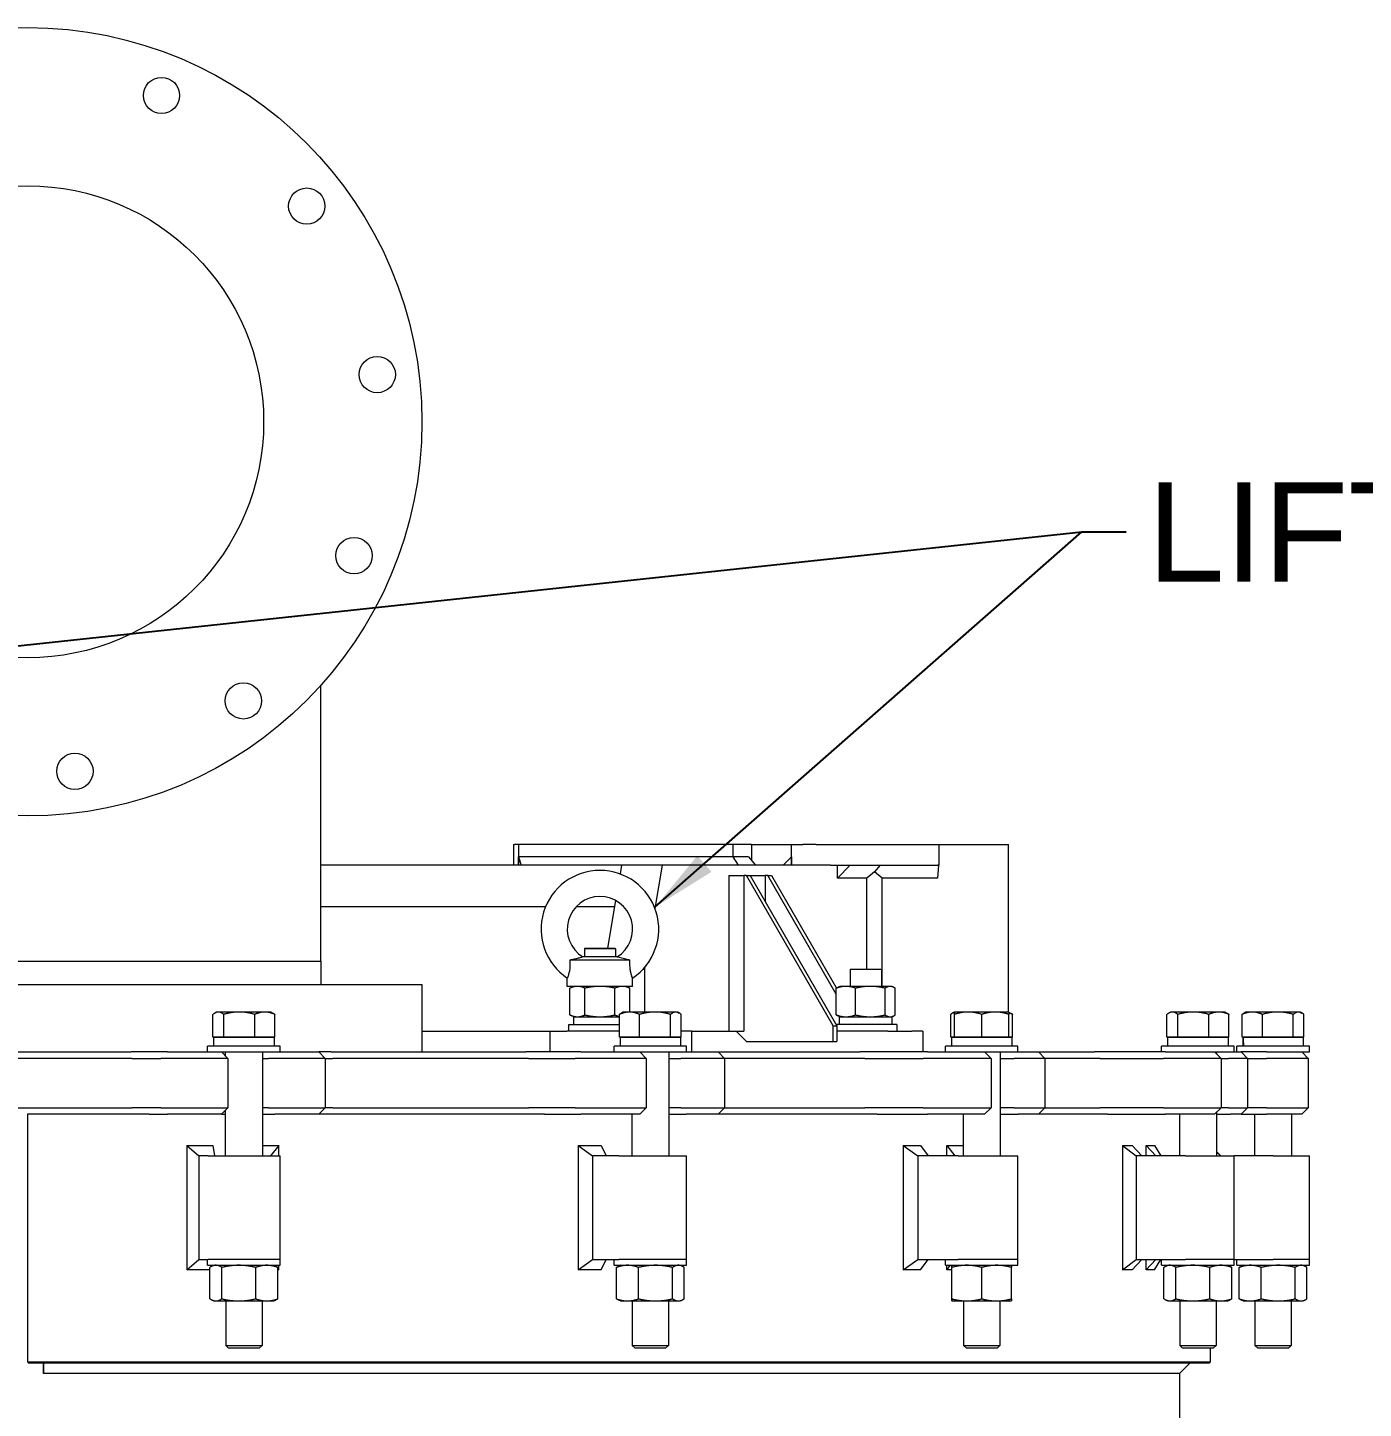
# Model space of a CAD drawing. Header units: inches. Extents: x 20 to 536, y 8 to 344.
# Drawn here: x 260.82 to 293.01, y 139.54 to 172.81 of the extents above; entities that cross this region are included whole.
import ezdxf

# ---------------------------------------------------------------- set-up
doc = ezdxf.new("R2010")
doc.units = ezdxf.units.IN
doc.header["$LTSCALE"] = 16
doc.header["$MEASUREMENT"] = 0
doc.layers.add('Symbol (ANSI)', color=7, linetype='Continuous', lineweight=25)
doc.layers.add('Visible (ANSI)', color=7, linetype='Continuous', lineweight=50)
doc.styles.add('Standard D-E', font='arial.ttf')
doc.dimstyles.new('in [mm] D-E NeptuneBenson$7', dxfattribs={"dimscale": 16, "dimtxt": 0.15, "dimasz": 0.098425, "dimexe": 0.125, "dimexo": 0.063, "dimgap": 0.031496, "dimtad": 0, "dimtih": 1, "dimtoh": 1, "dimdec": 4, "dimrnd": 1e-08, "dimzin": 3, "dimdsep": 46, "dimlunit": 5, "dimtxsty": 'Standard D-E', "dimcen": 0.09, "dimdle": 0.393701, "dimclrd": 256, "dimclre": 256, "dimclrt": 256, "dimadec": 1, "dimazin": 1, "dimtfac": 1, "dimtofl": 0, "dimtmove": 0, "dimatfit": 3, "dimfxl": 1, "dimfrac": 1, "dimtolj": 1, "dimtzin": 4, "dimlwd": -1, "dimlwe": -1, "dimarcsym": 0})

msp = doc.modelspace()

# ---------------------------------------------------------------- linework, layer by layer
at = {"layer": 'Visible (ANSI)', "linetype": 'Continuous', "lineweight": 18}
for p, q in [((267.88428, 150.31281), (267.88428, 156.95843)), ((272.53092, 153.12531), (272.54921, 153.12531)), ((272.53092, 153.12531), (272.53092, 152.62531)), ((272.64619, 153.12531), (272.54921, 153.12531)), ((277.81084, 153.12531), (272.64619, 153.12531)), ((272.64619, 153.12531), (272.64619, 152.62531)), ((278.25959, 153.12531), (277.81084, 153.12531)), ((277.81084, 153.12531), (277.81084, 152.82531)), ((278.25959, 153.12531), (278.47303, 153.12531)), ((278.25959, 153.12531), (278.25959, 152.74655)), ((278.47303, 153.12531), (279.22353, 153.12531)), ((279.22353, 153.12531), (279.50138, 153.12531)), ((279.22353, 152.62531), (279.22353, 153.12531)), ((279.81806, 153.12531), (279.50138, 153.12531)), ((279.81806, 153.12531), (282.74983, 153.12531)), ((282.74983, 153.12531), (282.78468, 153.12531)), ((282.78468, 153.12531), (283.7599, 153.12531)), ((282.78468, 152.62531), (282.78468, 153.12531)), ((283.7599, 153.12531), (284.4522, 153.12531)), ((284.4522, 149.08894), (284.4522, 153.12531)), ((272.64619, 152.82531), (272.71496, 152.62531)), ((272.64619, 152.62531), (272.64619, 152.82531)), ((277.81084, 152.82531), (272.64619, 152.82531)), ((278.19346, 152.82531), (277.81084, 152.82531)), ((277.81084, 152.82531), (277.94245, 152.62531)), ((278.19346, 152.82531), (278.3614, 152.62531)), ((279.22353, 152.82531), (279.02651, 152.62531)), ((279.22353, 152.82531), (279.22353, 152.62531)), ((275.13298, 152.62531), (267.88428, 152.62531)), ((275.13298, 152.62531), (272.71496, 152.62531)), ((275.13298, 152.62531), (275.09716, 152.4167)), ((276.11813, 152.62531), (275.13298, 152.62531)), ((275.93887, 151.58155), (276.11813, 152.62531)), ((280.17021, 152.62531), (276.11813, 152.62531)), ((280.17021, 152.62531), (282.74983, 152.62531)), ((280.64324, 152.62531), (280.33539, 152.31281)), ((280.33539, 152.31281), (280.33539, 152.62531)), ((281.22696, 152.46374), (281.0445, 152.31281)), ((281.36484, 152.62531), (281.22696, 152.46374)), ((281.40943, 152.31281), (281.22696, 152.46374)), ((282.76829, 152.62531), (282.74045, 152.31281)), ((282.78468, 152.62531), (282.74983, 152.62531)), ((277.71314, 152.37531), (278.07467, 152.37531)), ((277.71314, 152.37531), (277.71314, 148.62531)), ((278.14116, 152.37531), (278.07467, 152.37531)), ((278.07467, 152.37531), (278.07467, 148.62531)), ((280.22967, 148.75531), (278.14116, 152.37531)), ((278.14116, 152.37531), (278.22703, 152.37531)), ((278.22703, 152.37531), (280.31553, 148.75531)), ((278.22835, 152.37531), (278.58988, 152.37531)), ((278.22835, 152.37531), (278.22835, 152.37302)), ((278.65638, 152.37531), (278.58988, 152.37531)), ((278.58988, 152.37531), (278.58988, 151.74639)), ((280.30602, 149.51598), (278.65638, 152.37531)), ((278.65638, 152.37531), (278.74225, 152.37531)), ((278.74225, 152.37531), (280.3071, 149.66296)), ((281.0445, 152.31281), (280.33539, 152.31281)), ((281.0445, 150.12531), (281.0445, 152.31281)), ((282.74045, 152.31281), (281.40943, 152.31281)), ((281.40943, 149.70731), (281.40943, 152.31281)), ((274.98731, 151.77708), (274.78951, 150.62531)), ((273.30088, 151.62531), (267.88428, 151.62531)), ((274.96125, 151.62531), (274.03826, 151.62531)), ((275.02662, 150.41632), (274.19594, 150.41632)), ((274.24878, 150.62531), (274.23628, 150.61281)), ((274.98628, 150.61281), (274.23628, 150.61281)), ((274.23628, 150.61281), (274.23628, 150.41632)), ((274.24878, 150.62531), (274.97378, 150.62531)), ((274.97378, 150.62531), (274.98628, 150.61281)), ((274.98628, 150.61281), (274.98628, 150.41632)), ((253.75928, 150.31281), (267.88528, 150.31281)), ((267.88528, 150.31281), (267.88528, 149.75031)), ((275.33553, 150.33723), (273.88703, 150.33723)), ((275.65401, 150.12531), (275.68878, 150.12531)), ((275.68878, 150.12531), (275.69723, 150.17448)), ((275.68878, 150.12531), (275.68878, 149.08894)), ((280.64175, 150.12531), (281.39175, 150.12531)), ((280.64175, 150.12531), (280.64175, 149.70731)), ((281.39175, 150.12531), (281.39175, 149.70731)), ((251.32228, 149.75031), (270.32228, 149.75031)), ((270.32228, 149.75031), (270.32228, 148.12531)), ((273.82388, 149.70731), (273.82388, 149.90679)), ((275.39868, 149.70731), (275.39868, 149.90679)), ((275.39868, 149.70731), (273.82388, 149.70731)), ((273.98628, 149.70731), (273.88959, 149.66223)), ((273.88959, 149.0184), (273.88959, 149.66223)), ((274.25044, 149.0184), (274.25044, 149.66223)), ((274.97212, 149.0184), (274.97212, 149.66223)), ((275.23628, 149.70731), (275.33297, 149.66223)), ((275.33297, 149.08894), (275.33297, 149.66223)), ((280.30602, 149.0184), (280.30602, 149.66223)), ((280.39175, 149.70731), (280.35164, 149.68861)), ((280.53797, 149.70731), (280.39175, 149.70731)), ((281.12528, 149.70731), (280.53797, 149.70731)), ((280.76992, 149.0184), (280.76992, 149.66223)), ((281.60405, 149.70731), (281.12528, 149.70731)), ((281.48064, 149.0184), (281.48064, 149.66223)), ((281.64175, 149.70731), (281.60405, 149.70731)), ((281.64175, 149.70731), (281.68186, 149.68861)), ((281.72747, 149.0184), (281.72747, 149.66223)), ((265.37682, 149.08894), (265.33423, 149.06435)), ((265.41682, 149.08894), (265.37682, 149.08894)), ((265.92016, 149.08894), (265.41682, 149.08894)), ((266.53617, 149.08894), (265.92016, 149.08894)), ((266.68882, 149.08894), (266.53617, 149.08894)), ((266.68882, 149.08894), (266.73142, 149.06435)), ((275.16944, 149.08894), (275.12783, 149.06492)), ((275.32374, 149.08894), (275.16944, 149.08894)), ((275.94061, 149.08894), (275.32374, 149.08894)), ((276.44232, 149.08894), (275.94061, 149.08894)), ((276.48144, 149.08894), (276.44232, 149.08894)), ((276.48144, 149.08894), (276.52305, 149.06492)), ((283.15246, 149.08894), (283.10987, 149.06435)), ((283.48156, 149.08894), (283.15246, 149.08894)), ((283.15246, 149.08894), (283.15246, 149.08894)), ((283.15246, 149.08894), (283.15246, 149.08894)), ((284.13756, 149.08894), (283.48156, 149.08894)), ((284.46446, 149.08894), (284.13756, 149.08894)), ((284.46446, 149.08894), (284.50706, 149.06435)), ((284.46446, 149.08894), (284.46446, 149.08894)), ((288.36301, 149.08894), (288.32041, 149.06435)), ((288.403, 149.08894), (288.36301, 149.08894)), ((288.90635, 149.08894), (288.403, 149.08894)), ((289.52235, 149.08894), (288.90635, 149.08894)), ((289.67501, 149.08894), (289.52235, 149.08894)), ((289.67501, 149.08894), (289.7176, 149.06435)), ((290.17261, 149.08894), (290.131, 149.06492)), ((290.3269, 149.08894), (290.17261, 149.08894)), ((290.94378, 149.08894), (290.3269, 149.08894)), ((291.44548, 149.08894), (290.94378, 149.08894)), ((291.48461, 149.08894), (291.44548, 149.08894)), ((291.48461, 149.08894), (291.52622, 149.06492)), ((265.28659, 148.48494), (265.28659, 149.03035)), ((265.54705, 148.48494), (265.54705, 149.03035)), ((266.29328, 148.48494), (266.29328, 149.03035)), ((266.77905, 148.48494), (266.77905, 149.03035)), ((273.86128, 148.78531), (275.07973, 148.78531)), ((273.86128, 148.62531), (273.86128, 148.78531)), ((273.98628, 148.97331), (273.88959, 149.0184)), ((273.9858, 148.78531), (273.9858, 148.97331)), ((273.9858, 148.97331), (275.07973, 148.97331)), ((275.07973, 148.48494), (275.07973, 149.03035)), ((275.56775, 148.48494), (275.56775, 149.03035)), ((276.31347, 148.48494), (276.31347, 149.03035)), ((276.57116, 148.48494), (276.57116, 149.03035)), ((280.22967, 148.75531), (280.31553, 148.75531)), ((280.22967, 148.37531), (280.22967, 148.75531)), ((281.76675, 148.78531), (280.29823, 148.78531)), ((280.31553, 148.75531), (280.31553, 148.37531)), ((280.39175, 148.97331), (280.35164, 148.99202)), ((280.38425, 148.97331), (281.64925, 148.97331)), ((280.38425, 148.78531), (280.38425, 148.97331)), ((281.64175, 148.97331), (281.68186, 148.99202)), ((281.64925, 148.78531), (281.64925, 148.97331)), ((281.76675, 148.78531), (281.76675, 148.62531)), ((283.06223, 148.48494), (283.06223, 149.03035)), ((283.15173, 148.48494), (283.15173, 149.03035)), ((283.1532, 148.48494), (283.1532, 149.03035)), ((283.80993, 148.48494), (283.80993, 149.03035)), ((284.4652, 148.48494), (284.4652, 149.03035)), ((284.55469, 148.48494), (284.55469, 149.03035)), ((288.27278, 148.48494), (288.27278, 149.03035)), ((288.53323, 148.48494), (288.53323, 149.03035)), ((289.27946, 148.48494), (289.27946, 149.03035)), ((289.76524, 148.48494), (289.76524, 149.03035)), ((290.08289, 148.48494), (290.08289, 149.03035)), ((290.57092, 148.48494), (290.57092, 149.03035)), ((291.31664, 148.48494), (291.31664, 149.03035)), ((291.57433, 148.48494), (291.57433, 149.03035)), ((265.41682, 148.48494), (265.28659, 148.48494)), ((265.30332, 148.48494), (266.76232, 148.48494)), ((265.30332, 148.48494), (265.30332, 148.26594)), ((265.37682, 148.48494), (265.37682, 148.48494)), ((265.54705, 148.48494), (265.41682, 148.48494)), ((265.92016, 148.48494), (265.54705, 148.48494)), ((266.29328, 148.48494), (265.92016, 148.48494)), ((266.53617, 148.48494), (266.29328, 148.48494)), ((266.77905, 148.48494), (266.53617, 148.48494)), ((266.68882, 148.48494), (266.68882, 148.48494)), ((266.76232, 148.48494), (266.76232, 148.26594)), ((270.32228, 148.62531), (273.4035, 148.62531)), ((273.4035, 148.62531), (273.81763, 148.62531)), ((273.4035, 148.62531), (273.4035, 148.12531)), ((275.07973, 148.62531), (273.81763, 148.62531)), ((275.32374, 148.48494), (275.07973, 148.48494)), ((275.09594, 148.48494), (276.55494, 148.48494)), ((275.09594, 148.48494), (275.09594, 148.26594)), ((275.16944, 148.48494), (275.16944, 148.48494)), ((275.56775, 148.48494), (275.32374, 148.48494)), ((275.94061, 148.48494), (275.56775, 148.48494)), ((276.31347, 148.48494), (275.94061, 148.48494)), ((276.44232, 148.48494), (276.31347, 148.48494)), ((276.57116, 148.48494), (276.44232, 148.48494)), ((276.48144, 148.48494), (276.48144, 148.48494)), ((276.55494, 148.48494), (276.55494, 148.26594)), ((276.81834, 148.62531), (276.57116, 148.62531)), ((276.81834, 148.62531), (277.71314, 148.62531)), ((276.81834, 148.62531), (276.81834, 148.12531)), ((277.71314, 148.62531), (278.07467, 148.62531)), ((277.89488, 148.62531), (278.14116, 148.37531)), ((281.54696, 148.62531), (280.31553, 148.62531)), ((281.54696, 148.62531), (282.1254, 148.62531)), ((282.38301, 148.62531), (282.1254, 148.62531)), ((282.38301, 148.62531), (282.39044, 148.62531)), ((282.39044, 148.62531), (282.39044, 148.12531)), ((283.15173, 148.48494), (283.06223, 148.48494)), ((283.07896, 148.48494), (284.53796, 148.48494)), ((283.07896, 148.48494), (283.07896, 148.26594)), ((283.15246, 148.48494), (283.15173, 148.48494)), ((283.1532, 148.48494), (283.15246, 148.48494)), ((283.15246, 148.48494), (283.15246, 148.48494)), ((283.48156, 148.48494), (283.1532, 148.48494)), ((283.80993, 148.48494), (283.48156, 148.48494)), ((284.13756, 148.48494), (283.80993, 148.48494)), ((284.4652, 148.48494), (284.13756, 148.48494)), ((284.46446, 148.48494), (284.46446, 148.48494)), ((284.55469, 148.48494), (284.4652, 148.48494)), ((284.53796, 148.48494), (284.53796, 148.26594)), ((288.403, 148.48494), (288.27278, 148.48494)), ((288.28951, 148.48494), (289.74851, 148.48494)), ((288.28951, 148.48494), (288.28951, 148.26594)), ((288.36301, 148.48494), (288.36301, 148.48494)), ((288.53323, 148.48494), (288.403, 148.48494)), ((288.90635, 148.48494), (288.53323, 148.48494)), ((289.27946, 148.48494), (288.90635, 148.48494)), ((289.52235, 148.48494), (289.27946, 148.48494)), ((289.76524, 148.48494), (289.52235, 148.48494)), ((289.67501, 148.48494), (289.67501, 148.48494)), ((289.74851, 148.48494), (289.74851, 148.26594)), ((290.3269, 148.48494), (290.08289, 148.48494)), ((290.09911, 148.48494), (290.1018, 148.48494)), ((290.09911, 148.48494), (290.09911, 148.26594)), ((290.1018, 148.48494), (290.10855, 148.48494)), ((290.10855, 148.48494), (291.55811, 148.48494)), ((290.17261, 148.48494), (290.17261, 148.48494)), ((290.57092, 148.48494), (290.3269, 148.48494)), ((290.94378, 148.48494), (290.57092, 148.48494)), ((291.31664, 148.48494), (290.94378, 148.48494)), ((291.44548, 148.48494), (291.31664, 148.48494)), ((291.57433, 148.48494), (291.44548, 148.48494)), ((291.48461, 148.48494), (291.48461, 148.48494)), ((291.55811, 148.48494), (291.55811, 148.26594)), ((258.32496, 148.12531), (263.3196, 148.12531)), ((264.02236, 148.12531), (263.3196, 148.12531)), ((264.1884, 148.12531), (264.02236, 148.12531)), ((264.1884, 148.12531), (265.13935, 148.12531)), ((265.13935, 148.12531), (265.41252, 148.12531)), ((266.90782, 148.26594), (265.15782, 148.26594)), ((265.15782, 148.12531), (265.15782, 148.26594)), ((265.41252, 148.12531), (265.49332, 148.12531)), ((265.49332, 148.12531), (265.64832, 147.97031)), ((265.49332, 148.12531), (266.77862, 148.12531)), ((265.58532, 148.12531), (265.58532, 148.0333)), ((266.48032, 148.12531), (266.48032, 145.62531)), ((266.78197, 148.12531), (266.77862, 148.12531)), ((266.78197, 148.12531), (266.89431, 148.12531)), ((266.89431, 148.12531), (267.1647, 148.12531)), ((266.90782, 148.12531), (266.90782, 148.26594)), ((267.1647, 148.12531), (267.83518, 148.12531)), ((268.13242, 148.12531), (267.83518, 148.12531)), ((267.83518, 148.12531), (267.99018, 147.97031)), ((268.13242, 148.12531), (272.82586, 148.12531)), ((273.67048, 148.12531), (272.82586, 148.12531)), ((274.14859, 148.12531), (273.67048, 148.12531)), ((274.14859, 148.12531), (275.27814, 148.12531)), ((276.70044, 148.26594), (274.95044, 148.26594)), ((274.95044, 148.12531), (274.95044, 148.26594)), ((275.27814, 148.12531), (275.52114, 148.12531)), ((275.52114, 148.12531), (275.57067, 148.12531)), ((275.57067, 148.12531), (275.72567, 147.97031)), ((275.57067, 148.12531), (276.68278, 148.12531)), ((276.27294, 148.12531), (276.27294, 145.62531)), ((276.69243, 148.12531), (276.68278, 148.12531)), ((276.69243, 148.12531), (276.82421, 148.12531)), ((276.70044, 148.12531), (276.70044, 148.26594)), ((276.82421, 148.12531), (277.0592, 148.12531)), ((277.0592, 148.12531), (277.45743, 148.12531)), ((277.45743, 148.12531), (280.8843, 148.12531)), ((277.45743, 148.12531), (277.61243, 147.97031)), ((278.14116, 148.37531), (280.22967, 148.37531)), ((280.22967, 148.37531), (280.31553, 148.37531)), ((281.76892, 148.12531), (280.8843, 148.12531)), ((282.50142, 148.12531), (281.76892, 148.12531)), ((282.50142, 148.12531), (283.67334, 148.12531)), ((284.68346, 148.26594), (282.93346, 148.26594)), ((282.93346, 148.12531), (282.93346, 148.26594)), ((283.67334, 148.12531), (283.85686, 148.12531)), ((283.85686, 148.12531), (283.8806, 148.12531)), ((283.8806, 148.12531), (284.0356, 147.97031)), ((283.8806, 148.12531), (284.68346, 148.12531)), ((284.25596, 148.12531), (284.25596, 145.62531)), ((284.68346, 148.12531), (284.68346, 148.26594)), ((284.68872, 148.12531), (284.68346, 148.12531)), ((284.68872, 148.12531), (284.82403, 148.12531)), ((284.82403, 148.12531), (284.99529, 148.12531)), ((284.99529, 148.12531), (285.17516, 148.12531)), ((285.17516, 148.12531), (286.52297, 148.12531)), ((285.17516, 148.12531), (285.33016, 147.97031)), ((287.34089, 148.12531), (286.52297, 148.12531)), ((288.23944, 148.12531), (287.34089, 148.12531)), ((289.89401, 148.26594), (288.14401, 148.26594)), ((288.14401, 148.12531), (288.14401, 148.26594)), ((288.23944, 148.12531), (289.31236, 148.12531)), ((289.31236, 148.12531), (289.41427, 148.12531)), ((289.41427, 148.12531), (289.42082, 148.12531)), ((289.42082, 148.12531), (289.57582, 147.97031)), ((289.42082, 148.12531), (289.89401, 148.12531)), ((289.46651, 148.12531), (289.46651, 148.07962)), ((289.89401, 148.12531), (289.89401, 148.26594)), ((289.89401, 148.12531), (289.92889, 148.12531)), ((289.92889, 148.12531), (290.01575, 148.12531)), ((291.70361, 148.26594), (289.95361, 148.26594)), ((289.95361, 148.12531), (289.95361, 148.26594)), ((290.01575, 148.12531), (290.05748, 148.12531)), ((290.67053, 148.12531), (290.05748, 148.12531)), ((290.05748, 148.12531), (290.21248, 147.97031)), ((290.67053, 148.12531), (291.51506, 148.12531)), ((291.51506, 148.12531), (291.52306, 148.12531)), ((291.52306, 148.12531), (291.52309, 148.12531)), ((291.52309, 148.12531), (291.67809, 147.97031)), ((291.52309, 148.12531), (291.70361, 148.12531)), ((291.70361, 148.12531), (291.70361, 148.26594)), ((263.33326, 147.97031), (258.3113, 147.97031)), ((263.33326, 147.97031), (263.86971, 147.97031)), ((263.86971, 147.97031), (264.03576, 147.97031)), ((265.16114, 147.97031), (264.03576, 147.97031)), ((265.43568, 147.97031), (265.16114, 147.97031)), ((265.64832, 147.97031), (265.43568, 147.97031)), ((265.64832, 147.97031), (265.64832, 146.78031)), ((266.48032, 147.97031), (266.62933, 147.97031)), ((266.92496, 147.97031), (266.62933, 147.97031)), ((267.19671, 147.97031), (266.92496, 147.97031)), ((267.99018, 147.97031), (267.19671, 147.97031)), ((267.99018, 147.97031), (268.1724, 147.97031)), ((267.99018, 147.97031), (267.99018, 146.78031)), ((272.8915, 147.97031), (268.1724, 147.97031)), ((272.8915, 147.97031), (273.53625, 147.97031)), ((273.53625, 147.97031), (274.01435, 147.97031)), ((275.3511, 147.97031), (274.01435, 147.97031)), ((275.59532, 147.97031), (275.3511, 147.97031)), ((275.72567, 147.97031), (275.59532, 147.97031)), ((275.72567, 147.97031), (275.72567, 146.78031)), ((276.27294, 147.97031), (276.5582, 147.97031)), ((276.90497, 147.97031), (276.5582, 147.97031)), ((277.14115, 147.97031), (276.90497, 147.97031)), ((277.61243, 147.97031), (277.14115, 147.97031)), ((280.99401, 147.97031), (277.61243, 147.97031)), ((277.61243, 147.97031), (277.61243, 146.78031)), ((280.99401, 147.97031), (281.66929, 147.97031)), ((281.66929, 147.97031), (282.40179, 147.97031)), ((283.78867, 147.97031), (282.40179, 147.97031)), ((283.97312, 147.97031), (283.78867, 147.97031)), ((284.0356, 147.97031), (283.97312, 147.97031)), ((284.0356, 147.97031), (284.0356, 146.78031)), ((284.25596, 147.97031), (284.58909, 147.97031)), ((284.94517, 147.97031), (284.58909, 147.97031)), ((285.11729, 147.97031), (284.94517, 147.97031)), ((285.33016, 147.97031), (285.11729, 147.97031)), ((286.66351, 147.97031), (285.33016, 147.97031)), ((285.33016, 147.97031), (285.33016, 146.78031)), ((286.66351, 147.97031), (287.28788, 147.97031)), ((287.28788, 147.97031), (288.18642, 147.97031)), ((289.45616, 147.97031), (288.18642, 147.97031)), ((289.55858, 147.97031), (289.45616, 147.97031)), ((289.57582, 147.97031), (289.55858, 147.97031)), ((289.57582, 147.97031), (289.75334, 147.97031)), ((289.57582, 147.97031), (289.57582, 146.78031)), ((290.0758, 147.97031), (289.75334, 147.97031)), ((290.1631, 147.97031), (290.0758, 147.97031)), ((290.21248, 147.97031), (290.1631, 147.97031)), ((290.21248, 147.97031), (290.67053, 147.97031)), ((290.21248, 147.97031), (290.21248, 146.78031)), ((291.66997, 147.97031), (290.67053, 147.97031)), ((291.67802, 147.97031), (291.66997, 147.97031)), ((291.67809, 147.97031), (291.67802, 147.97031)), ((291.67809, 147.97031), (291.67809, 146.78031)), ((258.3113, 146.78031), (263.33326, 146.78031)), ((263.86971, 146.78031), (263.33326, 146.78031)), ((264.03576, 146.78031), (263.86971, 146.78031)), ((264.03576, 146.78031), (265.16114, 146.78031)), ((265.16114, 146.78031), (265.43568, 146.78031)), ((265.43568, 146.78031), (265.64832, 146.78031)), ((265.49332, 146.62531), (265.64832, 146.78031)), ((266.62933, 146.78031), (266.48032, 146.78031)), ((266.62933, 146.78031), (266.92496, 146.78031)), ((266.92496, 146.78031), (267.19671, 146.78031)), ((267.19671, 146.78031), (267.99018, 146.78031)), ((267.83518, 146.62531), (267.99018, 146.78031)), ((268.1724, 146.78031), (267.99018, 146.78031)), ((268.1724, 146.78031), (272.8915, 146.78031)), ((273.53625, 146.78031), (272.8915, 146.78031)), ((274.01435, 146.78031), (273.53625, 146.78031)), ((274.01435, 146.78031), (275.3511, 146.78031)), ((275.3511, 146.78031), (275.59532, 146.78031)), ((275.57067, 146.62531), (275.72567, 146.78031)), ((275.59532, 146.78031), (275.72567, 146.78031)), ((276.5582, 146.78031), (276.27294, 146.78031)), ((276.5582, 146.78031), (276.90497, 146.78031)), ((276.90497, 146.78031), (277.14115, 146.78031)), ((277.14115, 146.78031), (277.61243, 146.78031)), ((277.45743, 146.62531), (277.61243, 146.78031)), ((277.61243, 146.78031), (280.99401, 146.78031)), ((281.66929, 146.78031), (280.99401, 146.78031)), ((282.40179, 146.78031), (281.66929, 146.78031)), ((282.40179, 146.78031), (283.78867, 146.78031)), ((283.78867, 146.78031), (283.97312, 146.78031)), ((283.8806, 146.62531), (284.0356, 146.78031)), ((283.97312, 146.78031), (284.0356, 146.78031)), ((284.58909, 146.78031), (284.25596, 146.78031)), ((284.58909, 146.78031), (284.94517, 146.78031)), ((284.94517, 146.78031), (285.11729, 146.78031)), ((285.11729, 146.78031), (285.33016, 146.78031)), ((285.17516, 146.62531), (285.33016, 146.78031)), ((285.33016, 146.78031), (286.66351, 146.78031)), ((287.28788, 146.78031), (286.66351, 146.78031)), ((288.18642, 146.78031), (287.28788, 146.78031)), ((288.18642, 146.78031), (289.45616, 146.78031)), ((289.42082, 146.62531), (289.57582, 146.78031)), ((289.45616, 146.78031), (289.55858, 146.78031)), ((289.55858, 146.78031), (289.57582, 146.78031)), ((289.75334, 146.78031), (289.57582, 146.78031)), ((289.75334, 146.78031), (290.0758, 146.78031)), ((290.05748, 146.62531), (290.21248, 146.78031)), ((290.0758, 146.78031), (290.1631, 146.78031)), ((290.1631, 146.78031), (290.21248, 146.78031)), ((290.67053, 146.78031), (290.21248, 146.78031)), ((290.67053, 146.78031), (291.66997, 146.78031)), ((291.52309, 146.62531), (291.67809, 146.78031)), ((291.66997, 146.78031), (291.67802, 146.78031)), ((291.67802, 146.78031), (291.67809, 146.78031)), ((260.8223, 146.62531), (260.8223, 140.65656)), ((263.75247, 146.62531), (260.8223, 146.62531)), ((263.75247, 146.62531), (264.02236, 146.62531)), ((264.02236, 146.62531), (264.1884, 146.62531)), ((265.13935, 146.62531), (264.1884, 146.62531)), ((265.41252, 146.62531), (265.13935, 146.62531)), ((265.49332, 146.62531), (265.41252, 146.62531)), ((265.49332, 146.62531), (265.58532, 146.62531)), ((265.58532, 146.71732), (265.58532, 145.62531)), ((266.48032, 146.62531), (266.5995, 146.62531)), ((266.5995, 146.62531), (266.78197, 146.62531)), ((266.89431, 146.62531), (266.78197, 146.62531)), ((267.1647, 146.62531), (266.89431, 146.62531)), ((267.83518, 146.62531), (267.1647, 146.62531)), ((273.27213, 146.62531), (267.83518, 146.62531)), ((273.27213, 146.62531), (273.67048, 146.62531)), ((273.67048, 146.62531), (274.14859, 146.62531)), ((275.27814, 146.62531), (274.14859, 146.62531)), ((275.52114, 146.62531), (275.27814, 146.62531)), ((275.37794, 146.62531), (275.37794, 145.62531)), ((275.57067, 146.62531), (275.52114, 146.62531)), ((276.27294, 146.62531), (276.69243, 146.62531)), ((276.82421, 146.62531), (276.69243, 146.62531)), ((277.0592, 146.62531), (276.82421, 146.62531)), ((277.45743, 146.62531), (277.0592, 146.62531)), ((281.29016, 146.62531), (277.45743, 146.62531)), ((281.29016, 146.62531), (281.76892, 146.62531)), ((281.76892, 146.62531), (282.50142, 146.62531)), ((283.67334, 146.62531), (282.50142, 146.62531)), ((283.36096, 146.62531), (283.36096, 145.62531)), ((283.85686, 146.62531), (283.67334, 146.62531)), ((283.8806, 146.62531), (283.85686, 146.62531)), ((284.25596, 146.62531), (284.68872, 146.62531)), ((284.82403, 146.62531), (284.68872, 146.62531)), ((284.99529, 146.62531), (284.82403, 146.62531)), ((285.17516, 146.62531), (284.99529, 146.62531)), ((286.83946, 146.62531), (285.17516, 146.62531)), ((286.83946, 146.62531), (287.34089, 146.62531)), ((287.34089, 146.62531), (288.23944, 146.62531)), ((289.31236, 146.62531), (288.23944, 146.62531)), ((288.57151, 146.62531), (288.57151, 145.62531)), ((289.41427, 146.62531), (289.31236, 146.62531)), ((289.42082, 146.62531), (289.41427, 146.62531)), ((289.46651, 146.671), (289.46651, 145.62531)), ((289.46651, 146.62531), (289.80636, 146.62531)), ((289.92889, 146.62531), (289.80636, 146.62531)), ((290.01575, 146.62531), (289.92889, 146.62531)), ((290.05748, 146.62531), (290.01575, 146.62531)), ((290.05748, 146.62531), (290.67053, 146.62531)), ((290.38111, 146.62531), (290.38111, 145.62531)), ((291.51506, 146.62531), (290.67053, 146.62531)), ((291.27611, 146.62531), (291.27611, 145.62531)), ((291.52306, 146.62531), (291.51506, 146.62531)), ((291.52309, 146.62531), (291.52306, 146.62531)), ((264.65981, 145.87521), (264.65981, 142.87541)), ((264.65981, 145.87521), (265.28261, 145.87521)), ((264.65981, 145.87521), (264.95086, 145.62531)), ((265.28261, 145.87521), (265.32172, 145.62531)), ((266.48032, 145.87521), (266.87544, 145.87521)), ((266.87544, 145.87521), (266.67428, 145.62531)), ((266.87544, 145.62531), (266.87544, 145.87521)), ((274.08765, 145.87521), (274.08765, 142.87541)), ((274.08765, 145.87521), (274.64154, 145.87521)), ((274.08765, 145.87521), (274.43348, 145.62531)), ((274.64154, 145.87521), (274.76272, 145.62531)), ((281.91548, 145.87521), (281.91548, 142.87541)), ((281.91548, 145.87521), (282.33366, 145.87521)), ((281.91548, 145.87521), (282.27438, 145.62531)), ((282.33366, 145.87521), (282.52229, 145.62531)), ((282.97086, 145.87521), (283.16508, 145.62531)), ((282.97086, 145.62531), (282.97086, 145.87521)), ((282.97086, 145.87521), (283.36096, 145.87521)), ((287.19916, 145.87521), (287.19916, 142.87541)), ((287.19916, 145.87521), (287.4312, 145.87521)), ((287.19916, 145.87521), (287.52784, 145.62531)), ((287.4312, 145.87521), (287.66453, 145.62531)), ((287.77024, 145.87521), (288.00655, 145.62531)), ((287.77024, 145.62531), (287.77024, 145.87521)), ((287.77024, 145.87521), (287.96864, 145.87521)), ((287.96864, 145.87521), (288.12638, 145.62531)), ((265.17112, 145.62531), (264.95086, 145.62531)), ((264.95086, 145.62531), (264.95086, 143.12531)), ((265.17112, 145.62531), (266.90782, 145.62531)), ((266.90782, 143.12531), (266.90782, 145.62531)), ((275.06767, 145.62531), (274.43348, 145.62531)), ((274.43348, 145.62531), (274.43348, 143.12531)), ((275.06767, 145.62531), (276.70044, 145.62531)), ((276.70044, 143.12531), (276.70044, 145.62531)), ((283.24602, 145.62531), (282.27438, 145.62531)), ((282.27438, 145.62531), (282.27438, 143.12531)), ((283.24602, 145.62531), (284.68346, 145.62531)), ((284.68346, 143.12531), (284.68346, 145.62531)), ((288.71974, 145.62531), (287.52784, 145.62531)), ((287.52784, 145.62531), (287.52784, 143.12531)), ((288.71974, 145.62531), (289.89401, 145.62531)), ((289.46651, 145.728), (289.56919, 145.62531)), ((289.46651, 145.7158), (289.56022, 145.62531)), ((289.89401, 143.12531), (289.89401, 145.62531)), ((290.82861, 145.62531), (289.89401, 145.62531)), ((290.82861, 145.62531), (291.70361, 145.62531)), ((291.70361, 143.12531), (291.70361, 145.62531)), ((260.8223, 143.62531), (260.82225, 143.62531)), ((264.65981, 142.87541), (264.95086, 143.12531)), ((264.95086, 143.12531), (265.17112, 143.12531)), ((265.15782, 142.98469), (265.15782, 143.12531)), ((266.90782, 143.12531), (265.17112, 143.12531)), ((266.90782, 143.12531), (265.17112, 143.12531)), ((266.90782, 142.98469), (266.90782, 143.12531)), ((274.08765, 142.87541), (274.43348, 143.12531)), ((274.43348, 143.12531), (275.06767, 143.12531)), ((274.64154, 142.87541), (274.76272, 143.12531)), ((274.95044, 142.98469), (274.95044, 143.12531)), ((276.70044, 143.12531), (275.06767, 143.12531)), ((276.70044, 143.12531), (275.06767, 143.12531)), ((276.70044, 142.98469), (276.70044, 143.12531)), ((281.91548, 142.87541), (282.27438, 143.12531)), ((282.27438, 143.12531), (283.24602, 143.12531)), ((282.33366, 142.87541), (282.52229, 143.12531)), ((282.93346, 142.98469), (282.93346, 143.12531)), ((284.68346, 143.12531), (283.24602, 143.12531)), ((284.68346, 143.12531), (283.24602, 143.12531)), ((284.68346, 142.98469), (284.68346, 143.12531)), ((287.19916, 142.87541), (287.52784, 143.12531)), ((287.4312, 142.87541), (287.66453, 143.12531)), ((287.52784, 143.12531), (288.71974, 143.12531)), ((287.77024, 142.87541), (288.00655, 143.12531)), ((287.77024, 142.87541), (287.77024, 143.12531)), ((287.96864, 142.87541), (288.12638, 143.12531)), ((288.14401, 142.98469), (288.14401, 143.12531)), ((289.89401, 143.12531), (288.71974, 143.12531)), ((289.89401, 143.12531), (288.71974, 143.12531)), ((289.89401, 143.12531), (290.82861, 143.12531)), ((289.89401, 142.98469), (289.89401, 143.12531)), ((289.95361, 142.98469), (289.95361, 143.12531)), ((291.70361, 143.12531), (290.82861, 143.12531)), ((291.70361, 143.12531), (290.82861, 143.12531)), ((291.70361, 142.98469), (291.70361, 143.12531)), ((265.21493, 142.87541), (264.65981, 142.87541)), ((265.15782, 142.98469), (266.90782, 142.98469)), ((265.21493, 142.17755), (265.21493, 142.93282)), ((265.31382, 142.98469), (265.26714, 142.96292)), ((265.2986, 142.97759), (265.29971, 142.98469)), ((265.5004, 142.17755), (265.5004, 142.93282)), ((266.31829, 142.17755), (266.31829, 142.93282)), ((266.75182, 142.98469), (266.79851, 142.96292)), ((266.80923, 142.95766), (266.78747, 142.98469)), ((266.85072, 142.17755), (266.85072, 142.93282)), ((266.87544, 142.87541), (266.85072, 142.90612)), ((266.87544, 142.87541), (266.85072, 142.87541)), ((266.87544, 142.87541), (266.87544, 142.98469)), ((274.64154, 142.87541), (274.08765, 142.87541)), ((274.95044, 142.98469), (276.70044, 142.98469)), ((275.00811, 142.17755), (275.00811, 142.93282)), ((275.10644, 142.98469), (275.06084, 142.96342)), ((275.543, 142.17755), (275.543, 142.93282)), ((276.36034, 142.17755), (276.36034, 142.93282)), ((276.54444, 142.98469), (276.59005, 142.96342)), ((276.64278, 142.17755), (276.64278, 142.93282)), ((282.33366, 142.87541), (281.91548, 142.87541)), ((282.93346, 142.98469), (284.68346, 142.98469)), ((282.97086, 142.87541), (283.05579, 142.98469)), ((282.97086, 142.87541), (282.97086, 142.98469)), ((283.08866, 142.87541), (282.97086, 142.87541)), ((283.08866, 142.17755), (283.08866, 142.93282)), ((283.08946, 142.98469), (283.08946, 142.98469)), ((283.09027, 142.17755), (283.09027, 142.93282)), ((283.81007, 142.17755), (283.81007, 142.93282)), ((284.52746, 142.98469), (284.52746, 142.98469)), ((284.52827, 142.17755), (284.52827, 142.93282)), ((287.4312, 142.87541), (287.19916, 142.87541)), ((287.96864, 142.87541), (287.77024, 142.87541)), ((288.14401, 142.98469), (289.89401, 142.98469)), ((288.20111, 142.17755), (288.20111, 142.93282)), ((288.30001, 142.98469), (288.25332, 142.96292)), ((288.48658, 142.17755), (288.48658, 142.93282)), ((289.30447, 142.17755), (289.30447, 142.93282)), ((289.73801, 142.98469), (289.78469, 142.96292)), ((289.8369, 142.17755), (289.8369, 142.93282)), ((289.95361, 142.98469), (291.70361, 142.98469)), ((290.01127, 142.17755), (290.01127, 142.93282)), ((290.10961, 142.98469), (290.064, 142.96342)), ((290.54617, 142.17755), (290.54617, 142.93282)), ((291.3635, 142.17755), (291.3635, 142.93282)), ((291.54761, 142.98469), (291.59322, 142.96342)), ((291.64595, 142.17755), (291.64595, 142.93282)), ((265.31382, 142.12569), (265.26714, 142.14746)), ((265.31382, 142.12569), (265.35766, 142.12569)), ((265.35766, 142.12569), (265.90934, 142.12569)), ((265.59532, 142.12569), (265.59532, 141.05105)), ((265.90934, 142.12569), (266.58451, 142.12569)), ((266.47032, 142.12569), (266.47032, 141.05105)), ((266.58451, 142.12569), (266.75182, 142.12569)), ((266.75182, 142.12569), (266.79851, 142.14746)), ((275.10644, 142.12569), (275.06084, 142.14695)), ((275.10644, 142.12569), (275.27556, 142.12569)), ((275.27556, 142.12569), (275.95167, 142.12569)), ((275.38794, 142.12569), (275.38794, 141.05105)), ((275.95167, 142.12569), (276.50156, 142.12569)), ((276.26294, 142.12569), (276.26294, 141.05105)), ((276.50156, 142.12569), (276.54444, 142.12569)), ((276.54444, 142.12569), (276.59005, 142.14695)), ((283.08946, 142.12569), (283.45017, 142.12569)), ((283.08946, 142.12569), (283.08946, 142.12569)), ((283.08946, 142.12569), (283.08946, 142.12569)), ((283.37096, 142.12569), (283.37096, 141.05105)), ((283.45017, 142.12569), (284.16917, 142.12569)), ((284.16917, 142.12569), (284.52746, 142.12569)), ((284.24596, 142.12569), (284.24596, 141.05105)), ((284.52746, 142.12569), (284.52746, 142.12569)), ((288.30001, 142.12569), (288.25332, 142.14746)), ((288.30001, 142.12569), (288.34385, 142.12569)), ((288.34385, 142.12569), (288.89553, 142.12569)), ((288.58151, 142.12569), (288.58151, 141.05105)), ((288.89553, 142.12569), (289.57069, 142.12569)), ((289.45651, 142.12569), (289.45651, 141.05105)), ((289.57069, 142.12569), (289.73801, 142.12569)), ((289.73801, 142.12569), (289.78469, 142.14746)), ((290.10961, 142.12569), (290.064, 142.14695)), ((290.10961, 142.12569), (290.27872, 142.12569)), ((290.27872, 142.12569), (290.95484, 142.12569)), ((290.39111, 142.12569), (290.39111, 141.05105)), ((290.95484, 142.12569), (291.50472, 142.12569)), ((291.26611, 142.12569), (291.26611, 141.05105)), ((291.50472, 142.12569), (291.54761, 142.12569)), ((291.54761, 142.12569), (291.59322, 142.14695)), ((265.59532, 141.05105), (266.47032, 141.05105)), ((265.66348, 140.98494), (265.59532, 141.05105)), ((266.40216, 140.98494), (265.66348, 140.98494)), ((266.40216, 140.98494), (266.47032, 141.05105)), ((275.38794, 141.05105), (276.26294, 141.05105)), ((275.45611, 140.98494), (275.38794, 141.05105)), ((276.19478, 140.98494), (275.45611, 140.98494)), ((276.19478, 140.98494), (276.26294, 141.05105)), ((283.37096, 141.05105), (284.24596, 141.05105)), ((283.43912, 140.98494), (283.37096, 141.05105)), ((284.1778, 140.98494), (283.43912, 140.98494)), ((284.1778, 140.98494), (284.24596, 141.05105)), ((288.58151, 141.05105), (289.45651, 141.05105)), ((288.64967, 140.98494), (288.58151, 141.05105)), ((289.38835, 140.98494), (288.64967, 140.98494)), ((289.32361, 140.65656), (289.32361, 140.98494)), ((289.38835, 140.98494), (289.45651, 141.05105)), ((290.39111, 141.05105), (291.26611, 141.05105)), ((290.45927, 140.98494), (290.39111, 141.05105)), ((291.19795, 140.98494), (290.45927, 140.98494)), ((291.19795, 140.98494), (291.26611, 141.05105)), ((260.8223, 140.65656), (289.32361, 140.65656)), ((289.29236, 140.62531), (260.84668, 140.62531)), ((261.20543, 140.62531), (261.20201, 140.37531)), ((261.20201, 140.37531), (261.20201, 140.62531)), ((288.5743, 140.37531), (288.8243, 140.62531)), ((289.29236, 140.62531), (289.32361, 140.65656)), ((288.5743, 140.37531), (261.20201, 140.37531)), ((288.5743, 140.37531), (288.5743, 128.37531))]:
    msp.add_line(p, q, dxfattribs=at)
for centre, radius in [((260.82228, 163.31281), 9.5), ((264.04771, 171.17707), 0.4375), ((260.82228, 163.31281), 5.687), ((267.54771, 168.51075), 0.4375), ((269.24564, 164.45164), 0.4375), ((268.68654, 160.08738), 0.4375), ((266.02021, 156.58738), 0.4375), ((261.9611, 154.88945), 0.4375)]:
    msp.add_circle(centre, radius, dxfattribs=at)
for radius, start, end in [(1.41732, 303.748989, 236.251011), (0.7874, 301.835724, 238.164276)]:
    msp.add_arc((274.61128, 151.08526), radius, start, end, dxfattribs=at)
for centre, start_param, end_param in [((290.82861, 148.11069), 4.61627031, 4.66931967), ((290.82861, 148.42119), 4.69144493, 4.7443887)]:
    msp.add_ellipse(centre, major_axis=(0.13204, -4.13714), ratio=0.17341713, start_param=start_param, end_param=end_param, dxfattribs=at)
for points, knots in [([(274.19594, 150.41632), (274.19594, 150.41632), (274.19042, 150.41437), (274.16832, 150.40716), (274.15117, 150.40179), (274.10339, 150.38806), (274.07067, 150.37936), (274.00374, 150.36295), (273.96991, 150.35515), (273.91921, 150.34405), (273.9032, 150.34062), (273.88703, 150.33723)], [1.44742672, 1.44742672, 1.44742672, 1.44742672, 1.70136376, 1.70136376, 1.97757797, 1.97757797, 2.32395322, 2.32395322, 2.62724145, 2.62724145, 2.76385241, 2.76385241, 2.76385241, 2.76385241]), ([(275.33553, 150.33723), (275.30178, 150.3443), (275.26871, 150.35155), (275.18843, 150.37007), (275.14471, 150.38115), (275.08314, 150.39823), (275.06105, 150.40499), (275.03375, 150.41381), (275.02697, 150.4162), (275.02663, 150.41632), (275.02662, 150.41632), (275.02662, 150.41632)], [0.16439405, 0.16439405, 0.16439405, 0.16439405, 0.43009125, 0.43009125, 0.84464406, 0.84464406, 1.16569623, 1.16569623, 1.44034331, 1.44034331, 1.44742671, 1.44742671, 1.44742671, 1.44742671]), ([(273.88703, 150.33723), (273.89027, 150.28061), (273.8908, 150.22239), (273.88264, 150.11818), (273.876, 150.07901), (273.86159, 150.01368), (273.85306, 149.9853), (273.83771, 149.94029), (273.83121, 149.92436), (273.82512, 149.90964), (273.8239, 149.90678), (273.82389, 149.90678)], [0, 0, 0, 0, 0.43602809, 0.43602809, 0.81032109, 0.81032109, 1.20276192, 1.20276192, 1.59558596, 1.59558596, 1.8449044, 1.8449044, 1.8449044, 1.8449044]), ([(275.39866, 149.90678), (275.39867, 149.90678), (275.39826, 149.90776), (275.39521, 149.91498), (275.38997, 149.92729), (275.37626, 149.96475), (275.36814, 149.98897), (275.35323, 150.04634), (275.3467, 150.07796), (275.33682, 150.14949), (275.33396, 150.18841), (275.33246, 150.26442), (275.33346, 150.30116), (275.33553, 150.33723)], [1.84507114, 1.84507114, 1.84507114, 1.84507114, 1.99045995, 1.99045995, 2.38348301, 2.38348301, 2.7609854, 2.7609854, 3.1199212, 3.1199212, 3.50625859, 3.50625859, 3.86180885, 3.86180885, 3.86180885, 3.86180885])]:
    msp.add_open_spline(points, degree=3, knots=knots, dxfattribs=at)
for points, weights in [([(274.07001, 149.70731), (273.98628, 149.70731), (273.88959, 149.66223)], [1, 1.0379548493, 1]), ([(274.25044, 149.66223), (274.15375, 149.70731), (274.07001, 149.70731)], [1, 1.0379548493, 1]), ([(274.61128, 149.70731), (274.44381, 149.70731), (274.25044, 149.66223)], [1, 1.0379548493, 1]), ([(274.97212, 149.66223), (274.77875, 149.70731), (274.61128, 149.70731)], [1, 1.0379548493, 1]), ([(275.15254, 149.70731), (275.06881, 149.70731), (274.97212, 149.66223)], [1, 1.0379548493, 1]), ([(275.33297, 149.66223), (275.23628, 149.70731), (275.15254, 149.70731)], [1, 1.0379548493, 1]), ([(280.53797, 149.70731), (280.43032, 149.70731), (280.30602, 149.66223)], [1, 1.0379548493, 1]), ([(280.30602, 149.66223), (280.32976, 149.67841), (280.35164, 149.68861)], [1, 1.01329823303, 1.01727786751]), ([(280.76992, 149.66223), (280.64562, 149.70731), (280.53797, 149.70731)], [1, 1.0379548493, 1]), ([(281.12528, 149.70731), (280.96035, 149.70731), (280.76992, 149.66223)], [1, 1.0379548493, 1]), ([(281.48064, 149.66223), (281.2902, 149.70731), (281.12528, 149.70731)], [1, 1.0379548493, 1]), ([(281.60405, 149.70731), (281.54678, 149.70731), (281.48064, 149.66223)], [1, 1.0379548493, 1]), ([(281.72747, 149.66223), (281.66133, 149.70731), (281.60405, 149.70731)], [1, 1.0379548493, 1]), ([(265.41682, 149.08894), (265.35638, 149.08894), (265.28659, 149.03035)], [1, 1.0379548493, 1]), ([(265.54705, 149.03035), (265.47726, 149.08894), (265.41682, 149.08894)], [1, 1.0379548493, 1]), ([(265.92016, 149.08894), (265.747, 149.08894), (265.54705, 149.03035)], [1, 1.0379548493, 1]), ([(266.29328, 149.03035), (266.09333, 149.08894), (265.92016, 149.08894)], [1, 1.0379548493, 1]), ([(266.53617, 149.08894), (266.42344, 149.08894), (266.29328, 149.03035)], [1, 1.0379548493, 1]), ([(266.77905, 149.03035), (266.64889, 149.08894), (266.53617, 149.08894)], [1, 1.0379548493, 1]), ([(275.32374, 149.08894), (275.21049, 149.08894), (275.07973, 149.03035)], [1, 1.0379548493, 1]), ([(275.56775, 149.03035), (275.43698, 149.08894), (275.32374, 149.08894)], [1, 1.0379548493, 1]), ([(275.94061, 149.08894), (275.76757, 149.08894), (275.56775, 149.03035)], [1, 1.0379548493, 1]), ([(276.31347, 149.03035), (276.11366, 149.08894), (275.94061, 149.08894)], [1, 1.0379548493, 1]), ([(276.44232, 149.08894), (276.38252, 149.08894), (276.31347, 149.03035)], [1, 1.0379548493, 1]), ([(276.57116, 149.03035), (276.50211, 149.08894), (276.44232, 149.08894)], [1, 1.0379548493, 1]), ([(283.15224, 149.08297), (283.11011, 149.07055), (283.06223, 149.03035)], [1.01657159114, 1.02573438582, 1]), ([(283.15246, 149.08894), (283.15212, 149.08894), (283.15173, 149.03035)], [1, 1.0379548493, 1]), ([(283.1532, 149.03035), (283.1528, 149.08894), (283.15246, 149.08894)], [1, 1.0379548493, 1]), ([(283.48156, 149.08894), (283.32917, 149.08894), (283.1532, 149.03035)], [1, 1.0379548493, 1]), ([(283.80993, 149.03035), (283.63396, 149.08894), (283.48156, 149.08894)], [1, 1.0379548493, 1]), ([(284.13756, 149.08894), (283.98551, 149.08894), (283.80993, 149.03035)], [1, 1.0379548493, 1]), ([(284.4652, 149.03035), (284.28962, 149.08894), (284.13756, 149.08894)], [1, 1.0379548493, 1]), ([(284.46446, 149.08894), (284.4648, 149.08874), (284.4652, 149.03035)], [1.00026380666, 1.03782248436, 1]), ([(288.403, 149.08894), (288.34257, 149.08894), (288.27278, 149.03035)], [1, 1.0379548493, 1]), ([(288.53323, 149.03035), (288.46344, 149.08894), (288.403, 149.08894)], [1, 1.0379548493, 1]), ([(288.90635, 149.08894), (288.73318, 149.08894), (288.53323, 149.03035)], [1, 1.0379548493, 1]), ([(289.27946, 149.03035), (289.07951, 149.08894), (288.90635, 149.08894)], [1, 1.0379548493, 1]), ([(289.52235, 149.08894), (289.40962, 149.08894), (289.27946, 149.03035)], [1, 1.0379548493, 1]), ([(289.76524, 149.03035), (289.63507, 149.08894), (289.52235, 149.08894)], [1, 1.0379548493, 1]), ([(290.3269, 149.08894), (290.21366, 149.08894), (290.08289, 149.03035)], [1, 1.0379548493, 1]), ([(290.57092, 149.03035), (290.44015, 149.08894), (290.3269, 149.08894)], [1, 1.0379548493, 1]), ([(290.94378, 149.08894), (290.77073, 149.08894), (290.57092, 149.03035)], [1, 1.0379548493, 1]), ([(291.31664, 149.03035), (291.11682, 149.08894), (290.94378, 149.08894)], [1, 1.0379548493, 1]), ([(291.44548, 149.08894), (291.38568, 149.08894), (291.31664, 149.03035)], [1, 1.0379548493, 1]), ([(291.57433, 149.03035), (291.50528, 149.08894), (291.44548, 149.08894)], [1, 1.0379548493, 1]), ([(266.73142, 149.06435), (266.75427, 149.05115), (266.77905, 149.03035)], [1.01719100565, 1.01315491386, 1]), ([(273.88959, 149.0184), (273.98628, 148.97331), (274.07001, 148.97331)], [1, 1.0379548493, 1]), ([(274.07001, 148.97331), (274.15375, 148.97331), (274.25044, 149.0184)], [1, 1.0379548493, 1]), ([(274.25044, 149.0184), (274.44381, 148.97331), (274.61128, 148.97331)], [1, 1.0379548493, 1]), ([(274.61128, 148.97331), (274.77875, 148.97331), (274.97212, 149.0184)], [1, 1.0379548493, 1]), ([(274.97212, 149.0184), (275.02908, 148.99184), (275.07973, 148.98112)], [1, 1.02201461774, 1.0184913449]), ([(275.07973, 149.03035), (275.10477, 149.0516), (275.12783, 149.06492)], [1, 1.01344146313, 1.01736251269]), ([(280.35164, 148.99202), (280.32976, 149.00222), (280.30602, 149.0184)], [1.01727786751, 1.01329823303, 1]), ([(280.30602, 149.0184), (280.43032, 148.97331), (280.53797, 148.97331)], [1, 1.0379548493, 1]), ([(280.53797, 148.97331), (280.64562, 148.97331), (280.76992, 149.0184)], [1, 1.0379548493, 1]), ([(280.76992, 149.0184), (280.96035, 148.97331), (281.12528, 148.97331)], [1, 1.0379548493, 1]), ([(281.12528, 148.97331), (281.2902, 148.97331), (281.48064, 149.0184)], [1, 1.0379548493, 1]), ([(281.48064, 149.0184), (281.54678, 148.97331), (281.60405, 148.97331)], [1, 1.0379548493, 1]), ([(281.60405, 148.97331), (281.66133, 148.97331), (281.72747, 149.0184)], [1, 1.0379548493, 1]), ([(284.55469, 149.03035), (284.50798, 149.05138), (284.46492, 149.06463)], [1, 1.01329823303, 1.01727786751]), ([(284.50706, 149.06435), (284.52991, 149.05115), (284.55469, 149.03035)], [1.01719100565, 1.01315491386, 1]), ([(289.7176, 149.06435), (289.74046, 149.05115), (289.76524, 149.03035)], [1.01719100565, 1.01315491386, 1]), ([(290.08289, 149.03035), (290.10794, 149.0516), (290.131, 149.06492)], [1, 1.01344146313, 1.01736251269]), ([(265.35766, 142.98469), (265.29142, 142.98469), (265.21493, 142.93282)], [1, 1.0379548493, 1]), ([(265.5004, 142.93282), (265.42391, 142.98469), (265.35766, 142.98469)], [1, 1.0379548493, 1]), ([(265.90934, 142.98469), (265.71955, 142.98469), (265.5004, 142.93282)], [1, 1.0379548493, 1]), ([(266.31829, 142.93282), (266.09914, 142.98469), (265.90934, 142.98469)], [1, 1.0379548493, 1]), ([(266.58451, 142.98469), (266.46095, 142.98469), (266.31829, 142.93282)], [1, 1.0379548493, 1]), ([(266.85072, 142.93282), (266.70806, 142.98469), (266.58451, 142.98469)], [1, 1.0379548493, 1]), ([(266.79851, 142.96292), (266.82356, 142.95124), (266.85072, 142.93282)], [1.01719100565, 1.01315491386, 1]), ([(275.27556, 142.98469), (275.15143, 142.98469), (275.00811, 142.93282)], [1, 1.0379548493, 1]), ([(275.00811, 142.93282), (275.03556, 142.95163), (275.06084, 142.96342)], [1, 1.01344146313, 1.01736251269]), ([(275.543, 142.93282), (275.39968, 142.98469), (275.27556, 142.98469)], [1, 1.0379548493, 1]), ([(275.95167, 142.98469), (275.76201, 142.98469), (275.543, 142.93282)], [1, 1.0379548493, 1]), ([(276.36034, 142.93282), (276.14133, 142.98469), (275.95167, 142.98469)], [1, 1.0379548493, 1]), ([(276.50156, 142.98469), (276.43602, 142.98469), (276.36034, 142.93282)], [1, 1.0379548493, 1]), ([(276.64278, 142.93282), (276.5671, 142.98469), (276.50156, 142.98469)], [1, 1.0379548493, 1]), ([(283.08946, 142.98469), (283.08909, 142.98469), (283.08866, 142.93282)], [1, 1.0379548493, 1]), ([(283.09027, 142.93282), (283.08984, 142.98469), (283.08946, 142.98469)], [1, 1.0379548493, 1]), ([(283.45017, 142.98469), (283.28314, 142.98469), (283.09027, 142.93282)], [1, 1.0379548493, 1]), ([(283.81007, 142.93282), (283.6172, 142.98469), (283.45017, 142.98469)], [1, 1.0379548493, 1]), ([(284.16917, 142.98469), (284.00251, 142.98469), (283.81007, 142.93282)], [1, 1.0379548493, 1]), ([(284.52827, 142.93282), (284.33583, 142.98469), (284.16917, 142.98469)], [1, 1.0379548493, 1]), ([(284.52746, 142.98469), (284.52784, 142.98451), (284.52827, 142.93282)], [1.00026380666, 1.03782248436, 1]), ([(288.34385, 142.98469), (288.2776, 142.98469), (288.20111, 142.93282)], [1, 1.0379548493, 1]), ([(288.48658, 142.93282), (288.41009, 142.98469), (288.34385, 142.98469)], [1, 1.0379548493, 1]), ([(288.89553, 142.98469), (288.70573, 142.98469), (288.48658, 142.93282)], [1, 1.0379548493, 1]), ([(289.30447, 142.93282), (289.08532, 142.98469), (288.89553, 142.98469)], [1, 1.0379548493, 1]), ([(289.57069, 142.98469), (289.44714, 142.98469), (289.30447, 142.93282)], [1, 1.0379548493, 1]), ([(289.8369, 142.93282), (289.69424, 142.98469), (289.57069, 142.98469)], [1, 1.0379548493, 1]), ([(289.78469, 142.96292), (289.80974, 142.95124), (289.8369, 142.93282)], [1.01719100565, 1.01315491386, 1]), ([(290.27872, 142.98469), (290.1546, 142.98469), (290.01127, 142.93282)], [1, 1.0379548493, 1]), ([(290.01127, 142.93282), (290.03872, 142.95163), (290.064, 142.96342)], [1, 1.01344146313, 1.01736251269]), ([(290.54617, 142.93282), (290.40284, 142.98469), (290.27872, 142.98469)], [1, 1.0379548493, 1]), ([(290.95484, 142.98469), (290.76517, 142.98469), (290.54617, 142.93282)], [1, 1.0379548493, 1]), ([(291.3635, 142.93282), (291.1445, 142.98469), (290.95484, 142.98469)], [1, 1.0379548493, 1]), ([(291.50472, 142.98469), (291.43918, 142.98469), (291.3635, 142.93282)], [1, 1.0379548493, 1]), ([(291.64595, 142.93282), (291.57027, 142.98469), (291.50472, 142.98469)], [1, 1.0379548493, 1]), ([(265.21493, 142.17755), (265.29142, 142.12569), (265.35766, 142.12569)], [1, 1.0379548493, 1]), ([(265.35766, 142.12569), (265.42391, 142.12569), (265.5004, 142.17755)], [1, 1.0379548493, 1]), ([(265.5004, 142.17755), (265.71955, 142.12569), (265.90934, 142.12569)], [1, 1.0379548493, 1]), ([(265.90934, 142.12569), (266.09914, 142.12569), (266.31829, 142.17755)], [1, 1.0379548493, 1]), ([(266.31829, 142.17755), (266.46095, 142.12569), (266.58451, 142.12569)], [1, 1.0379548493, 1]), ([(266.58451, 142.12569), (266.70806, 142.12569), (266.85072, 142.17755)], [1, 1.0379548493, 1]), ([(266.85072, 142.17755), (266.82356, 142.15914), (266.79851, 142.14746)], [1, 1.01315491386, 1.01719100565]), ([(275.06084, 142.14695), (275.03556, 142.15874), (275.00811, 142.17755)], [1.01736251269, 1.01344146313, 1]), ([(275.00811, 142.17755), (275.15143, 142.12569), (275.27556, 142.12569)], [1, 1.0379548493, 1]), ([(275.27556, 142.12569), (275.39968, 142.12569), (275.543, 142.17755)], [1, 1.0379548493, 1]), ([(275.543, 142.17755), (275.76201, 142.12569), (275.95167, 142.12569)], [1, 1.0379548493, 1]), ([(275.95167, 142.12569), (276.14133, 142.12569), (276.36034, 142.17755)], [1, 1.0379548493, 1]), ([(276.36034, 142.17755), (276.43602, 142.12569), (276.50156, 142.12569)], [1, 1.0379548493, 1]), ([(276.50156, 142.12569), (276.5671, 142.12569), (276.64278, 142.17755)], [1, 1.0379548493, 1]), ([(283.08866, 142.17755), (283.08909, 142.12569), (283.08946, 142.12569)], [1, 1.0379548493, 1]), ([(283.08946, 142.12569), (283.08984, 142.12569), (283.09027, 142.17755)], [1, 1.0379548493, 1]), ([(283.09027, 142.17755), (283.28314, 142.12569), (283.45017, 142.12569)], [1, 1.0379548493, 1]), ([(283.45017, 142.12569), (283.6172, 142.12569), (283.81007, 142.17755)], [1, 1.0379548493, 1]), ([(283.81007, 142.17755), (284.00251, 142.12569), (284.16917, 142.12569)], [1, 1.0379548493, 1]), ([(284.16917, 142.12569), (284.33583, 142.12569), (284.52827, 142.17755)], [1, 1.0379548493, 1]), ([(284.52827, 142.17755), (284.52784, 142.12586), (284.52746, 142.12569)], [1, 1.03782248436, 1.00026380666]), ([(288.20111, 142.17755), (288.2776, 142.12569), (288.34385, 142.12569)], [1, 1.0379548493, 1]), ([(288.34385, 142.12569), (288.41009, 142.12569), (288.48658, 142.17755)], [1, 1.0379548493, 1]), ([(288.48658, 142.17755), (288.70573, 142.12569), (288.89553, 142.12569)], [1, 1.0379548493, 1]), ([(288.89553, 142.12569), (289.08532, 142.12569), (289.30447, 142.17755)], [1, 1.0379548493, 1]), ([(289.30447, 142.17755), (289.44714, 142.12569), (289.57069, 142.12569)], [1, 1.0379548493, 1]), ([(289.57069, 142.12569), (289.69424, 142.12569), (289.8369, 142.17755)], [1, 1.0379548493, 1]), ([(289.8369, 142.17755), (289.80974, 142.15914), (289.78469, 142.14746)], [1, 1.01315491386, 1.01719100565]), ([(290.064, 142.14695), (290.03872, 142.15874), (290.01127, 142.17755)], [1.01736251269, 1.01344146313, 1]), ([(290.01127, 142.17755), (290.1546, 142.12569), (290.27872, 142.12569)], [1, 1.0379548493, 1]), ([(290.27872, 142.12569), (290.40284, 142.12569), (290.54617, 142.17755)], [1, 1.0379548493, 1]), ([(290.54617, 142.17755), (290.76517, 142.12569), (290.95484, 142.12569)], [1, 1.0379548493, 1]), ([(290.95484, 142.12569), (291.1445, 142.12569), (291.3635, 142.17755)], [1, 1.0379548493, 1]), ([(291.3635, 142.17755), (291.43918, 142.12569), (291.50472, 142.12569)], [1, 1.0379548493, 1]), ([(291.50472, 142.12569), (291.57027, 142.12569), (291.64595, 142.17755)], [1, 1.0379548493, 1])]:
    msp.add_rational_spline(points, weights, degree=2, dxfattribs=at)
msp.add_open_spline([(260.8223, 140.65656), (260.83044, 140.64615), (260.83857, 140.63573), (260.84668, 140.62531)], degree=3, dxfattribs=at)

# ---------------------------------------------------------------- texts
at = {"layer": 'Symbol (ANSI)', "insert": (287.79486, 161.85763), "char_height": 2.4000001, "width": 22.9170747, "attachment_point": 1, "style": 'Standard D-E'}
msp.add_mtext('\\fArial|b0|i0;LIFTING LUGS', dxfattribs=at)

# ---------------------------------------------------------------- leaders
at = {"layer": 'Symbol (ANSI)', "annotation_type": 0, "has_hookline": 1, "hookline_direction": 0, "text_width": 22.49386}
msp.add_leader([(247.92868, 152.18393), (249.59373, 156.73248), (286.22006, 160.65763), (287.29092, 160.65763)], dimstyle='in [mm] D-E NeptuneBenson$7', override={"dimtad": 0}, dxfattribs=at)
at = {"layer": 'Symbol (ANSI)'}
msp.add_leader([(275.9457, 151.62131), (286.22006, 160.65763)], dimstyle='in [mm] D-E NeptuneBenson$7', override={"dimtad": 0}, dxfattribs=at)

doc.saveas('drawing.dxf')
